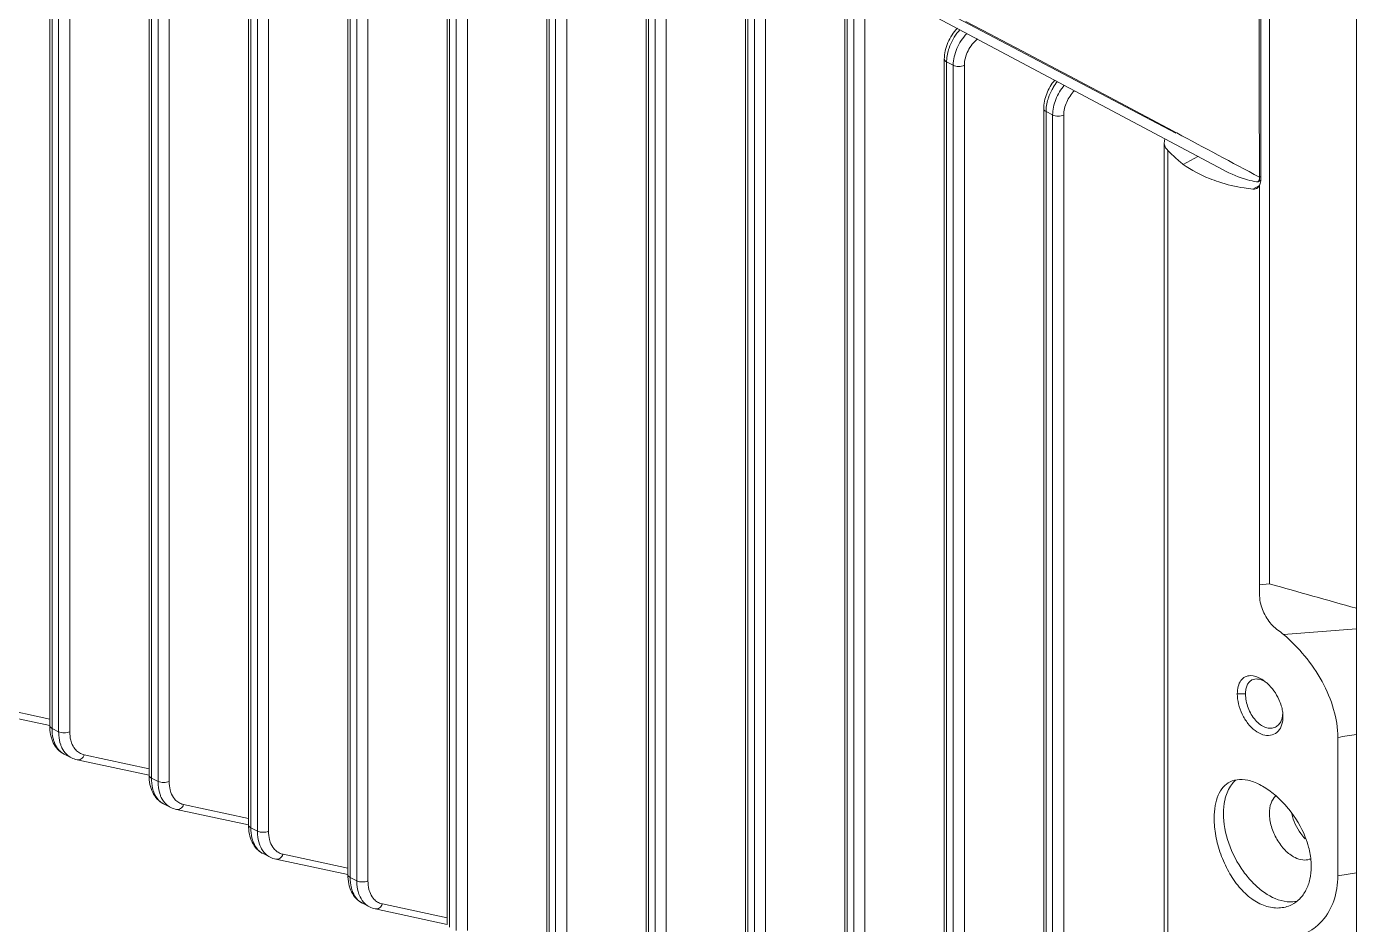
# Model space of a CAD drawing. Header units: millimetres. Extents: x 0 to 2382, y 0 to 1684.
# Drawn here: x 1903 to 1986.2, y 967.8 to 1024 of the extents above; entities that cross this region are included whole.
import ezdxf

# ---------------------------------------------------------------- set-up
doc = ezdxf.new("R2010")
doc.units = ezdxf.units.MM
doc.layers.get('0').update_dxf_attribs({"lineweight": 13})

msp = doc.modelspace()

# ---------------------------------------------------------------- linework, layer by layer
at = {"lineweight": 9}
for p, q in [((1986.208, 1189.984), (1986.208, 853.966)), ((1980.774, 989.119), (1980.774, 1060.134)), ((1904.407, 980.253), (1904.407, 1049.969)), ((1904.553, 1049.792), (1904.553, 980.077)), ((1904.966, 979.87), (1904.966, 1049.586)), ((1905.664, 1049.582), (1905.664, 979.866)), ((1910.63, 977.142), (1910.63, 1046.858)), ((1910.776, 1046.681), (1910.776, 976.965)), ((1911.188, 976.759), (1911.188, 1046.475)), ((1911.886, 1046.471), (1911.886, 976.754)), ((1916.852, 974.031), (1916.852, 1043.747)), ((1916.999, 1043.57), (1916.999, 973.854)), ((1917.411, 973.648), (1917.411, 1043.364)), ((1918.109, 1043.359), (1918.109, 973.643)), ((1923.075, 970.92), (1923.075, 1040.635)), ((1923.221, 1040.458), (1923.221, 970.743)), ((1923.633, 970.537), (1923.633, 1040.252)), ((1924.331, 1040.248), (1924.331, 970.532)), ((1929.297, 967.808), (1929.297, 1037.524)), ((1929.444, 1037.347), (1929.444, 967.632)), ((1929.856, 967.425), (1929.856, 1037.141)), ((1930.554, 1037.137), (1930.554, 967.421)), ((1980.229, 1035.136), (1980.229, 1014.42)), ((1935.52, 964.697), (1935.52, 1034.413)), ((1935.666, 1034.236), (1935.666, 964.52)), ((1936.079, 964.314), (1936.079, 1034.03)), ((1936.776, 1034.025), (1936.776, 964.309)), ((1941.742, 961.586), (1941.742, 1031.301)), ((1941.889, 1031.125), (1941.889, 961.409)), ((1942.301, 961.203), (1942.301, 1030.919)), ((1942.999, 1030.914), (1942.999, 961.198)), ((1949.706, 1030.03), (1977.862, 1015.029)), ((1947.965, 958.475), (1947.965, 1028.19)), ((1948.111, 1028.013), (1948.111, 958.298)), ((1948.524, 958.092), (1948.524, 1027.807)), ((1949.221, 1027.803), (1949.221, 958.087)), ((1974.912, 1017.334), (1955.527, 1027.543)), ((1954.187, 955.363), (1954.187, 1025.079)), ((1954.334, 1024.902), (1954.334, 955.186)), ((1954.746, 954.98), (1954.746, 1024.696)), ((1955.444, 1024.692), (1955.444, 954.975)), ((1963.285, 1023.523), (1961.764, 1024.322)), ((1963.678, 1023.316), (1963.285, 1023.523)), ((1963.997, 1023.148), (1963.678, 1023.316)), ((1964.431, 1022.92), (1963.997, 1023.148)), ((1965.311, 1022.456), (1964.431, 1022.92)), ((1966.023, 1022.081), (1965.311, 1022.456)), ((1960.41, 952.252), (1960.41, 1021.968)), ((1960.556, 1021.791), (1960.556, 952.075)), ((1960.969, 1021.585), (1960.556, 1021.791)), ((1960.969, 951.869), (1960.969, 1021.585)), ((1961.666, 1021.58), (1961.666, 951.864)), ((1967.754, 1021.166), (1966.023, 1022.081)), ((1967.917, 1021.081), (1967.754, 1021.166)), ((1969.243, 1020.379), (1967.917, 1021.081)), ((1970.441, 1019.745), (1969.243, 1020.379)), ((1974.045, 1017.831), (1970.441, 1019.745)), ((1966.632, 949.141), (1966.632, 1018.856)), ((1966.779, 1018.68), (1966.779, 948.964)), ((1967.191, 1018.473), (1966.779, 1018.68)), ((1967.191, 948.758), (1967.191, 1018.473)), ((1967.889, 1018.469), (1967.889, 948.753)), ((1974.757, 1017.452), (1974.045, 1017.831)), ((1974.899, 1017.377), (1974.757, 1017.452)), ((1974.959, 1017.345), (1974.899, 1017.377)), ((1974.178, 1016.732), (1974.178, 891.489)), ((1974.401, 891.03), (1974.401, 1016.258)), ((1976.282, 1015.871), (1975.367, 1015.374)), ((1979.731, 1013.831), (1980.135, 1014.061)), ((1979.731, 1013.831), (1980.135, 1014.061)), ((1980.049, 1014.296), (1979.957, 1014.287)), ((1980.226, 1014.384), (1980.05, 1014.296)), ((1980.139, 1014.066), (1980.139, 989.062)), ((1980.14, 1014.573), (1980.229, 1014.616)), ((1980.774, 989.119), (1980.139, 989.062)), ((1981.649, 985.953), (1986.208, 986.314)), ((1904.407, 980.662), (1900.348, 981.533)), ((1978.753, 982.24), (1979.263, 982.232)), ((1899.899, 981.225), (1904.408, 980.257)), ((1981.613, 980.81), (1981.603, 980.962)), ((1981.613, 980.81), (1981.608, 980.962)), ((1904.553, 980.077), (1904.966, 979.87)), ((1985.04, 970.856), (1985.04, 979.513)), ((1905.316, 978.463), (1905.763, 978.239)), ((1905.762, 978.239), (1905.762, 978.239)), ((1910.63, 977.55), (1906.57, 978.421)), ((1906.121, 978.114), (1910.63, 977.146)), ((1910.776, 976.965), (1911.188, 976.759)), ((1911.539, 975.351), (1911.985, 975.128)), ((1911.985, 975.128), (1911.985, 975.128)), ((1912.344, 975.002), (1916.853, 974.035)), ((1916.852, 974.439), (1912.793, 975.31)), ((1916.999, 973.854), (1917.411, 973.648)), ((1917.761, 972.24), (1918.208, 972.017)), ((1918.207, 972.017), (1918.207, 972.017)), ((1918.567, 971.891), (1923.076, 970.924)), ((1923.075, 971.328), (1919.015, 972.199)), ((1923.221, 970.743), (1923.633, 970.537)), ((1985.04, 970.856), (1986.208, 971.044)), ((1923.984, 969.129), (1924.43, 968.906)), ((1929.297, 968.216), (1925.238, 969.088)), ((1924.43, 968.906), (1924.43, 968.906)), ((1924.789, 968.78), (1929.298, 967.812))]:
    msp.add_line(p, q, dxfattribs=at)
for centre, radius, start, end in [((1962.809, 1021.789), 2.253, 176.24726, 179.95838), ((1969.032, 1018.678), 2.253, 176.24726, 179.95838), ((695.004, -1386.744), 2723.587, 61.845264, 61.968834), ((1980, 1014.398), 0.113, 296.3833, 305.59845), ((1979.786, 1014.199), 0.369, 287.6398, 299.58141), ((1978.97, 981.071), 2.462, 49.95638, 52.96797), ((1978.87, 980.951), 2.618, 47.62812, 49.96494), ((1979.671, 980.83), 1.943, 3.89441, 6.22601), ((2006.443, 851.347), 129.941, 98.95857, 99.48039), ((1906.783, 979.412), 1.013, 243.3687, 257.90688), ((1913.005, 976.3), 1.013, 243.3687, 257.90688), ((1919.228, 973.189), 1.013, 243.3687, 257.90688), ((1982.993, 972.702), 0.864, 289.52308, 292.4127), ((1925.45, 970.078), 1.013, 243.3687, 257.90688)]:
    msp.add_arc(centre, radius, start, end, dxfattribs=at)
for points, knots in [([(1980.141, 1014.573), (1980.134, 1016.284), (1980.114, 1023.138), (1980.12, 1029.992), (1980.14, 1035.136)], [0, 0, 0, 0, 0.249622, 1, 1, 1, 1]), ([(1961.234, 1023.898), (1960.979, 1023.645), (1960.58, 1023.034), (1960.41, 1022.321), (1960.41, 1021.968)], [0, 0, 0, 0, 0.504065, 1, 1, 1, 1]), ([(1960.655, 1022.484), (1960.671, 1022.544), (1960.745, 1022.784), (1960.847, 1023.015), (1960.937, 1023.181)], [0, 0, 0, 0, 0.2473, 1, 1, 1, 1]), ([(1960.937, 1023.181), (1960.969, 1023.239), (1961.099, 1023.462), (1961.256, 1023.67), (1961.387, 1023.81)], [0, 0, 0, 0, 0.256076, 1, 1, 1, 1]), ([(1961.807, 1023.561), (1961.549, 1023.294), (1961.146, 1022.668), (1960.969, 1021.941), (1960.969, 1021.585)], [0, 0, 0, 0, 0.510708, 1, 1, 1, 1]), ([(1961.666, 1021.58), (1961.666, 1021.894), (1961.846, 1022.523), (1962.243, 1023.041), (1962.495, 1023.235)], [0, 0, 0, 0, 0.496674, 1, 1, 1, 1]), ([(1960.561, 1021.937), (1960.564, 1021.981), (1960.581, 1022.166), (1960.618, 1022.348), (1960.655, 1022.484)], [0, 0, 0, 0, 0.24161, 1, 1, 1, 1]), ([(1960.41, 1021.968), (1960.41, 1021.951), (1960.427, 1021.871), (1960.5, 1021.819), (1960.556, 1021.791)], [0, 0, 0, 0, 0.209561, 1, 1, 1, 1]), ([(1960.969, 1021.585), (1961.074, 1021.532), (1961.317, 1021.492), (1961.559, 1021.529), (1961.666, 1021.58)], [0, 0, 0, 0, 0.498092, 1, 1, 1, 1]), ([(1967.325, 1020.647), (1967.11, 1020.398), (1966.774, 1019.827), (1966.632, 1019.177), (1966.632, 1018.856)], [0, 0, 0, 0, 0.5068, 1, 1, 1, 1]), ([(1966.878, 1019.373), (1966.894, 1019.433), (1966.968, 1019.673), (1967.069, 1019.904), (1967.16, 1020.07)], [0, 0, 0, 0, 0.2473, 1, 1, 1, 1]), ([(1967.16, 1020.07), (1967.184, 1020.114), (1967.283, 1020.286), (1967.397, 1020.449), (1967.491, 1020.564)], [0, 0, 0, 0, 0.253869, 1, 1, 1, 1]), ([(1967.924, 1020.334), (1967.697, 1020.071), (1967.345, 1019.479), (1967.191, 1018.803), (1967.191, 1018.473)], [0, 0, 0, 0, 0.513173, 1, 1, 1, 1]), ([(1967.889, 1018.469), (1967.889, 1018.746), (1968.033, 1019.31), (1968.356, 1019.79), (1968.563, 1019.99)], [0, 0, 0, 0, 0.490545, 1, 1, 1, 1]), ([(1966.784, 1018.825), (1966.787, 1018.87), (1966.804, 1019.055), (1966.84, 1019.237), (1966.878, 1019.373)], [0, 0, 0, 0, 0.24161, 1, 1, 1, 1]), ([(1966.632, 1018.856), (1966.632, 1018.84), (1966.649, 1018.76), (1966.723, 1018.708), (1966.779, 1018.68)], [0, 0, 0, 0, 0.209561, 1, 1, 1, 1]), ([(1967.191, 1018.473), (1967.297, 1018.421), (1967.539, 1018.381), (1967.781, 1018.418), (1967.889, 1018.469)], [0, 0, 0, 0, 0.498092, 1, 1, 1, 1]), ([(1974.225, 1016.959), (1974.217, 1016.941), (1974.19, 1016.868), (1974.178, 1016.789), (1974.178, 1016.732)], [0, 0, 0, 0, 0.257973, 1, 1, 1, 1]), ([(1974.178, 1016.732), (1974.178, 1016.648), (1974.222, 1016.468), (1974.333, 1016.324), (1974.401, 1016.258)], [0, 0, 0, 0, 0.47082, 1, 1, 1, 1]), ([(1975.367, 1015.374), (1975.283, 1015.445), (1974.952, 1015.731), (1974.632, 1016.029), (1974.401, 1016.258)], [0, 0, 0, 0, 0.254152, 1, 1, 1, 1]), ([(1977.593, 1014.28), (1977.394, 1014.346), (1976.617, 1014.632), (1975.879, 1015.026), (1975.367, 1015.374)], [0, 0, 0, 0, 0.252883, 1, 1, 1, 1]), ([(1979.957, 1014.287), (1979.769, 1014.322), (1979.045, 1014.487), (1978.347, 1014.766), (1977.862, 1015.029)], [0, 0, 0, 0, 0.25762, 1, 1, 1, 1]), ([(1979.731, 1013.831), (1979.547, 1013.85), (1978.823, 1013.941), (1978.109, 1014.11), (1977.593, 1014.28)], [0, 0, 0, 0, 0.254268, 1, 1, 1, 1]), ([(1980.138, 1014.064), (1980.128, 1014.044), (1980.085, 1013.971), (1980.022, 1013.908), (1979.968, 1013.878)], [0, 0, 0, 0, 0.26569, 1, 1, 1, 1]), ([(1980.14, 1014.573), (1980.141, 1014.543), (1980.141, 1014.486), (1980.128, 1014.393), (1980.097, 1014.328), (1980.066, 1014.305)], [0, 0, 0, 0, 0.318069, 0.591805, 1, 1, 1, 1]), ([(1980.229, 1014.42), (1980.229, 1014.398), (1980.226, 1014.314), (1980.209, 1014.231), (1980.188, 1014.173)], [0, 0, 0, 0, 0.258493, 1, 1, 1, 1]), ([(1979.897, 1013.847), (1979.858, 1013.834), (1979.801, 1013.826), (1979.745, 1013.829), (1979.731, 1013.831)], [0, 0, 0, 0, 0.741286, 1, 1, 1, 1]), ([(1981.649, 985.953), (1981.537, 986.049), (1981.297, 986.224), (1980.942, 986.511), (1980.645, 986.879), (1980.333, 987.432), (1980.105, 988.176), (1980.139, 988.778), (1980.139, 989.062)], [0, 0, 0, 0, 0.12181, 0.244587, 0.374436, 0.50793, 0.766326, 1, 1, 1, 1]), ([(1980.773, 989.119), (1981.679, 988.867), (1983.49, 988.365), (1985.296, 987.844), (1986.206, 987.605)], [0, 0, 0, 0, 0.499847, 1, 1, 1, 1]), ([(1985.04, 979.513), (1985.042, 980.102), (1984.841, 981.324), (1984.106, 983.054), (1983.022, 984.633), (1982.127, 985.548), (1981.649, 985.953)], [0, 0, 0, 0, 0.236024, 0.489317, 0.748914, 1, 1, 1, 1]), ([(1979.585, 983.379), (1979.468, 983.379), (1979.228, 983.329), (1978.945, 983.073), (1978.782, 982.69), (1978.751, 982.397), (1978.753, 982.24)], [0, 0, 0, 0, 0.22329, 0.445729, 0.70011, 1, 1, 1, 1]), ([(1980.453, 983.036), (1980.382, 983.09), (1980.123, 983.264), (1979.81, 983.38), (1979.585, 983.379)], [0, 0, 0, 0, 0.283209, 1, 1, 1, 1]), ([(1979.665, 983.11), (1979.774, 983.165), (1980.057, 983.199), (1980.313, 983.096), (1980.442, 983.025)], [0, 0, 0, 0, 0.451927, 1, 1, 1, 1]), ([(1979.263, 982.232), (1979.265, 982.332), (1979.279, 982.52), (1979.352, 982.779), (1979.48, 982.984), (1979.601, 983.079), (1979.665, 983.11)], [0, 0, 0, 0, 0.296001, 0.557447, 0.787989, 1, 1, 1, 1]), ([(1981.507, 981.493), (1981.467, 981.626), (1981.269, 982.141), (1980.939, 982.608), (1980.634, 982.885)], [0, 0, 0, 0, 0.252664, 1, 1, 1, 1]), ([(1978.753, 982.24), (1978.749, 982.027), (1978.815, 981.585), (1979.042, 980.953), (1979.39, 980.38), (1979.828, 979.932), (1980.317, 979.658), (1980.821, 979.599), (1981.262, 979.799), (1981.44, 980.062), (1981.501, 980.206)], [0, 0, 0, 0, 0.139632, 0.289907, 0.43886, 0.576666, 0.697148, 0.800928, 0.897093, 1, 1, 1, 1]), ([(1981.141, 980.159), (1981.051, 980.114), (1980.84, 980.063), (1980.506, 980.124), (1980.177, 980.305), (1979.874, 980.588), (1979.617, 980.951), (1979.358, 981.49), (1979.269, 981.939), (1979.263, 982.232)], [0, 0, 0, 0, 0.093935, 0.196117, 0.311695, 0.441155, 0.581208, 0.725942, 1, 1, 1, 1]), ([(1981.597, 981.065), (1981.597, 981.019), (1981.591, 980.846), (1981.551, 980.674), (1981.5, 980.557)], [0, 0, 0, 0, 0.264298, 1, 1, 1, 1]), ([(1981.501, 980.206), (1981.52, 980.251), (1981.59, 980.444), (1981.615, 980.653), (1981.613, 980.81)], [0, 0, 0, 0, 0.235055, 1, 1, 1, 1]), ([(1981.602, 981.04), (1981.598, 981.078), (1981.577, 981.23), (1981.541, 981.381), (1981.507, 981.493)], [0, 0, 0, 0, 0.243028, 1, 1, 1, 1]), ([(1904.407, 980.253), (1904.407, 980.064), (1904.439, 979.694), (1904.605, 979.177), (1904.894, 978.743), (1905.168, 978.537), (1905.316, 978.462)], [0, 0, 0, 0, 0.269976, 0.523615, 0.76416, 1, 1, 1, 1]), ([(1904.553, 980.077), (1904.532, 980.087), (1904.465, 980.126), (1904.407, 980.199), (1904.407, 980.253)], [0, 0, 0, 0, 0.307742, 1, 1, 1, 1]), ([(1904.679, 979.253), (1904.657, 979.315), (1904.581, 979.583), (1904.553, 979.864), (1904.553, 980.077)], [0, 0, 0, 0, 0.234567, 1, 1, 1, 1]), ([(1905.664, 979.866), (1905.556, 979.815), (1905.314, 979.778), (1905.072, 979.818), (1904.966, 979.87)], [0, 0, 0, 0, 0.501923, 1, 1, 1, 1]), ([(1904.966, 979.87), (1904.966, 979.797), (1904.976, 979.517), (1905.028, 979.238), (1905.097, 979.045)], [0, 0, 0, 0, 0.264671, 1, 1, 1, 1]), ([(1905.773, 979.177), (1905.755, 979.229), (1905.688, 979.453), (1905.664, 979.688), (1905.664, 979.866)], [0, 0, 0, 0, 0.235832, 1, 1, 1, 1]), ([(1981.5, 980.557), (1981.463, 980.471), (1981.366, 980.313), (1981.219, 980.198), (1981.141, 980.159)], [0, 0, 0, 0, 0.518495, 1, 1, 1, 1]), ([(1905.001, 978.699), (1904.966, 978.736), (1904.828, 978.901), (1904.732, 979.098), (1904.679, 979.253)], [0, 0, 0, 0, 0.236563, 1, 1, 1, 1]), ([(1905.097, 979.045), (1905.118, 978.985), (1905.208, 978.765), (1905.346, 978.563), (1905.473, 978.443)], [0, 0, 0, 0, 0.265452, 1, 1, 1, 1]), ([(1906.088, 978.675), (1906.054, 978.708), (1905.919, 978.854), (1905.824, 979.035), (1905.773, 979.177)], [0, 0, 0, 0, 0.238224, 1, 1, 1, 1]), ([(1905.316, 978.463), (1905.229, 978.507), (1905.118, 978.582), (1905.024, 978.674), (1905.001, 978.699)], [0, 0, 0, 0, 0.744907, 1, 1, 1, 1]), ([(1906.122, 978.114), (1906.164, 978.105), (1906.258, 978.106), (1906.438, 978.19), (1906.532, 978.324), (1906.571, 978.421)], [0, 0, 0, 0, 0.224227, 0.463455, 1, 1, 1, 1]), ([(1910.776, 976.965), (1910.754, 976.976), (1910.688, 977.015), (1910.629, 977.088), (1910.629, 977.142)], [0, 0, 0, 0, 0.307741, 1, 1, 1, 1]), ([(1910.63, 977.142), (1910.63, 976.952), (1910.662, 976.583), (1910.827, 976.066), (1911.116, 975.632), (1911.39, 975.425), (1911.539, 975.351)], [0, 0, 0, 0, 0.269976, 0.523615, 0.76416, 1, 1, 1, 1]), ([(1910.901, 976.142), (1910.88, 976.204), (1910.803, 976.472), (1910.776, 976.752), (1910.776, 976.965)], [0, 0, 0, 0, 0.234567, 1, 1, 1, 1]), ([(1911.886, 976.755), (1911.778, 976.704), (1911.536, 976.667), (1911.294, 976.706), (1911.188, 976.759)], [0, 0, 0, 0, 0.501923, 1, 1, 1, 1]), ([(1911.188, 976.759), (1911.188, 976.685), (1911.199, 976.406), (1911.25, 976.127), (1911.319, 975.933)], [0, 0, 0, 0, 0.264671, 1, 1, 1, 1]), ([(1911.995, 976.066), (1911.977, 976.118), (1911.91, 976.341), (1911.886, 976.576), (1911.886, 976.754)], [0, 0, 0, 0, 0.235832, 1, 1, 1, 1]), ([(1978.297, 976.729), (1978.137, 976.649), (1977.833, 976.408), (1977.521, 975.88), (1977.34, 975.214), (1977.304, 974.725), (1977.304, 974.466)], [0, 0, 0, 0, 0.207421, 0.435802, 0.699291, 1, 1, 1, 1]), ([(1978.641, 976.835), (1978.573, 976.774), (1978.3, 976.488), (1978.123, 976.121), (1978.035, 975.833)], [0, 0, 0, 0, 0.234961, 1, 1, 1, 1]), ([(1981.092, 975.927), (1980.855, 976.126), (1980.378, 976.468), (1979.63, 976.807), (1978.92, 976.922), (1978.48, 976.82), (1978.297, 976.729)], [0, 0, 0, 0, 0.304758, 0.571781, 0.799622, 1, 1, 1, 1]), ([(1911.223, 975.587), (1911.189, 975.624), (1911.051, 975.79), (1910.954, 975.987), (1910.901, 976.142)], [0, 0, 0, 0, 0.236563, 1, 1, 1, 1]), ([(1911.319, 975.933), (1911.34, 975.874), (1911.43, 975.654), (1911.569, 975.452), (1911.695, 975.332)], [0, 0, 0, 0, 0.265452, 1, 1, 1, 1]), ([(1912.311, 975.564), (1912.276, 975.597), (1912.141, 975.743), (1912.046, 975.924), (1911.995, 976.066)], [0, 0, 0, 0, 0.238224, 1, 1, 1, 1]), ([(1978.035, 975.833), (1978.01, 975.751), (1977.919, 975.399), (1977.886, 975.034), (1977.886, 974.757)], [0, 0, 0, 0, 0.236682, 1, 1, 1, 1]), ([(1980.762, 974.757), (1980.762, 974.974), (1980.813, 975.378), (1981.029, 975.737), (1981.166, 975.857)], [0, 0, 0, 0, 0.544615, 1, 1, 1, 1]), ([(1981.972, 975.026), (1981.905, 975.109), (1981.633, 975.43), (1981.331, 975.726), (1981.092, 975.927)], [0, 0, 0, 0, 0.256644, 1, 1, 1, 1]), ([(1911.539, 975.352), (1911.451, 975.395), (1911.341, 975.471), (1911.246, 975.563), (1911.223, 975.587)], [0, 0, 0, 0, 0.744907, 1, 1, 1, 1]), ([(1912.344, 975.003), (1912.387, 974.994), (1912.481, 974.995), (1912.661, 975.079), (1912.755, 975.213), (1912.793, 975.31)], [0, 0, 0, 0, 0.224227, 0.463455, 1, 1, 1, 1]), ([(1983.215, 972.646), (1983.158, 972.859), (1982.871, 973.712), (1982.399, 974.498), (1981.972, 975.026)], [0, 0, 0, 0, 0.245399, 1, 1, 1, 1]), ([(1916.852, 974.031), (1916.852, 973.841), (1916.884, 973.471), (1917.05, 972.954), (1917.339, 972.521), (1917.613, 972.314), (1917.761, 972.24)], [0, 0, 0, 0, 0.269976, 0.523615, 0.76416, 1, 1, 1, 1]), ([(1916.999, 973.854), (1916.977, 973.865), (1916.91, 973.903), (1916.852, 973.977), (1916.852, 974.031)], [0, 0, 0, 0, 0.307742, 1, 1, 1, 1]), ([(1982.143, 969.037), (1981.903, 968.917), (1981.343, 968.776), (1980.457, 968.925), (1979.597, 969.399), (1978.821, 970.147), (1978.175, 971.105), (1977.688, 972.194), (1977.383, 973.328), (1977.304, 974.096), (1977.304, 974.466)], [0, 0, 0, 0, 0.09629, 0.199347, 0.314369, 0.442575, 0.581413, 0.725462, 0.867605, 1, 1, 1, 1]), ([(1981.866, 969.225), (1981.36, 969.276), (1980.587, 969.637), (1979.73, 970.375), (1978.897, 971.371), (1978.145, 972.829), (1977.886, 974.128), (1977.886, 974.757)], [0, 0, 0, 0, 0.20943, 0.333038, 0.465787, 0.741213, 1, 1, 1, 1]), ([(1980.762, 974.757), (1980.762, 974.483), (1980.857, 973.914), (1981.199, 973.123), (1981.701, 972.447), (1982.137, 972.106), (1982.365, 971.993)], [0, 0, 0, 0, 0.246793, 0.511785, 0.770324, 1, 1, 1, 1]), ([(1983.001, 973.163), (1982.901, 973.27), (1982.526, 973.732), (1982.266, 974.288), (1982.159, 974.723)], [0, 0, 0, 0, 0.245419, 1, 1, 1, 1]), ([(1917.124, 973.031), (1917.103, 973.093), (1917.026, 973.361), (1916.999, 973.641), (1916.999, 973.854)], [0, 0, 0, 0, 0.234567, 1, 1, 1, 1]), ([(1918.109, 973.643), (1918.001, 973.592), (1917.759, 973.556), (1917.517, 973.595), (1917.411, 973.648)], [0, 0, 0, 0, 0.501923, 1, 1, 1, 1]), ([(1917.411, 973.648), (1917.411, 973.574), (1917.421, 973.295), (1917.473, 973.016), (1917.542, 972.822)], [0, 0, 0, 0, 0.264671, 1, 1, 1, 1]), ([(1918.218, 972.955), (1918.2, 973.007), (1918.133, 973.23), (1918.109, 973.465), (1918.109, 973.643)], [0, 0, 0, 0, 0.235832, 1, 1, 1, 1]), ([(1917.446, 972.476), (1917.411, 972.513), (1917.273, 972.679), (1917.177, 972.876), (1917.124, 973.031)], [0, 0, 0, 0, 0.236563, 1, 1, 1, 1]), ([(1917.761, 972.24), (1917.674, 972.284), (1917.563, 972.36), (1917.469, 972.452), (1917.446, 972.476)], [0, 0, 0, 0, 0.744907, 1, 1, 1, 1]), ([(1917.542, 972.822), (1917.563, 972.763), (1917.653, 972.543), (1917.791, 972.341), (1917.918, 972.221)], [0, 0, 0, 0, 0.265452, 1, 1, 1, 1]), ([(1918.533, 972.453), (1918.499, 972.485), (1918.364, 972.632), (1918.269, 972.812), (1918.218, 972.955)], [0, 0, 0, 0, 0.238224, 1, 1, 1, 1]), ([(1983.385, 971.425), (1983.385, 971.524), (1983.37, 971.936), (1983.297, 972.344), (1983.215, 972.646)], [0, 0, 0, 0, 0.240634, 1, 1, 1, 1]), ([(1918.567, 971.891), (1918.609, 971.882), (1918.703, 971.884), (1918.883, 971.968), (1918.977, 972.101), (1919.016, 972.199)], [0, 0, 0, 0, 0.224227, 0.463455, 1, 1, 1, 1]), ([(1982.365, 971.993), (1982.515, 971.917), (1982.818, 971.812), (1983.144, 971.838), (1983.282, 971.887)], [0, 0, 0, 0, 0.534425, 1, 1, 1, 1]), ([(1923.075, 970.92), (1923.075, 970.73), (1923.107, 970.36), (1923.273, 969.843), (1923.561, 969.409), (1923.836, 969.203), (1923.984, 969.129)], [0, 0, 0, 0, 0.269976, 0.523615, 0.76416, 1, 1, 1, 1]), ([(1923.221, 970.743), (1923.2, 970.754), (1923.133, 970.792), (1923.075, 970.865), (1923.075, 970.92)], [0, 0, 0, 0, 0.307741, 1, 1, 1, 1]), ([(1923.346, 969.92), (1923.325, 969.981), (1923.248, 970.249), (1923.221, 970.53), (1923.221, 970.743)], [0, 0, 0, 0, 0.234567, 1, 1, 1, 1]), ([(1981.649, 966.992), (1982.097, 966.979), (1982.784, 967.107), (1983.573, 967.55), (1984.269, 968.183), (1984.894, 969.297), (1985.043, 970.323), (1985.04, 970.856)], [0, 0, 0, 0, 0.233896, 0.35079, 0.470009, 0.721508, 1, 1, 1, 1]), ([(1983.385, 971.425), (1983.385, 971.161), (1983.335, 970.653), (1983.091, 969.957), (1982.692, 969.396), (1982.333, 969.132), (1982.143, 969.037)], [0, 0, 0, 0, 0.27981, 0.536994, 0.774462, 1, 1, 1, 1]), ([(1923.669, 969.365), (1923.634, 969.402), (1923.496, 969.567), (1923.399, 969.764), (1923.346, 969.92)], [0, 0, 0, 0, 0.236563, 1, 1, 1, 1]), ([(1924.331, 970.532), (1924.224, 970.481), (1923.981, 970.444), (1923.739, 970.484), (1923.633, 970.537)], [0, 0, 0, 0, 0.501923, 1, 1, 1, 1]), ([(1923.633, 970.537), (1923.633, 970.463), (1923.644, 970.184), (1923.695, 969.904), (1923.764, 969.711)], [0, 0, 0, 0, 0.264671, 1, 1, 1, 1]), ([(1924.441, 969.844), (1924.422, 969.895), (1924.355, 970.119), (1924.331, 970.354), (1924.331, 970.532)], [0, 0, 0, 0, 0.235832, 1, 1, 1, 1]), ([(1924.756, 969.342), (1924.721, 969.374), (1924.586, 969.52), (1924.491, 969.701), (1924.441, 969.844)], [0, 0, 0, 0, 0.238224, 1, 1, 1, 1]), ([(1923.984, 969.129), (1923.896, 969.173), (1923.786, 969.249), (1923.692, 969.34), (1923.669, 969.365)], [0, 0, 0, 0, 0.744907, 1, 1, 1, 1]), ([(1923.764, 969.711), (1923.785, 969.651), (1923.875, 969.431), (1924.014, 969.23), (1924.141, 969.109)], [0, 0, 0, 0, 0.265452, 1, 1, 1, 1]), ([(1924.789, 968.78), (1924.832, 968.771), (1924.926, 968.772), (1925.106, 968.857), (1925.2, 968.99), (1925.238, 969.087)], [0, 0, 0, 0, 0.224227, 0.463455, 1, 1, 1, 1]), ([(1982.501, 969.263), (1982.451, 969.251), (1982.242, 969.211), (1982.026, 969.208), (1981.866, 969.225)], [0, 0, 0, 0, 0.243075, 1, 1, 1, 1])]:
    msp.add_open_spline(points, degree=3, knots=knots, dxfattribs=at)
for points in [[(1980.188, 1014.173), (1980.175, 1014.136), (1980.158, 1014.1), (1980.139, 1014.066)], [(1905.473, 978.443), (1905.559, 978.362), (1905.657, 978.292), (1905.763, 978.24)], [(1906.122, 978.114), (1905.998, 978.14), (1905.876, 978.183), (1905.762, 978.239)], [(1906.329, 978.506), (1906.241, 978.55), (1906.159, 978.608), (1906.088, 978.675)], [(1911.695, 975.332), (1911.781, 975.251), (1911.88, 975.181), (1911.985, 975.128)], [(1912.344, 975.002), (1912.22, 975.029), (1912.098, 975.071), (1911.985, 975.128)], [(1912.551, 975.395), (1912.464, 975.439), (1912.382, 975.497), (1912.311, 975.564)], [(1918.774, 972.284), (1918.686, 972.328), (1918.604, 972.386), (1918.533, 972.453)], [(1917.918, 972.221), (1918.004, 972.139), (1918.102, 972.07), (1918.208, 972.017)], [(1918.567, 971.891), (1918.443, 971.918), (1918.321, 971.96), (1918.208, 972.017)], [(1924.141, 969.109), (1924.226, 969.028), (1924.325, 968.959), (1924.43, 968.906)], [(1924.996, 969.172), (1924.909, 969.217), (1924.827, 969.274), (1924.756, 969.342)], [(1924.789, 968.78), (1924.665, 968.807), (1924.543, 968.849), (1924.43, 968.906)]]:
    msp.add_open_spline(points, degree=3, dxfattribs=at)

doc.saveas('drawing.dxf')
